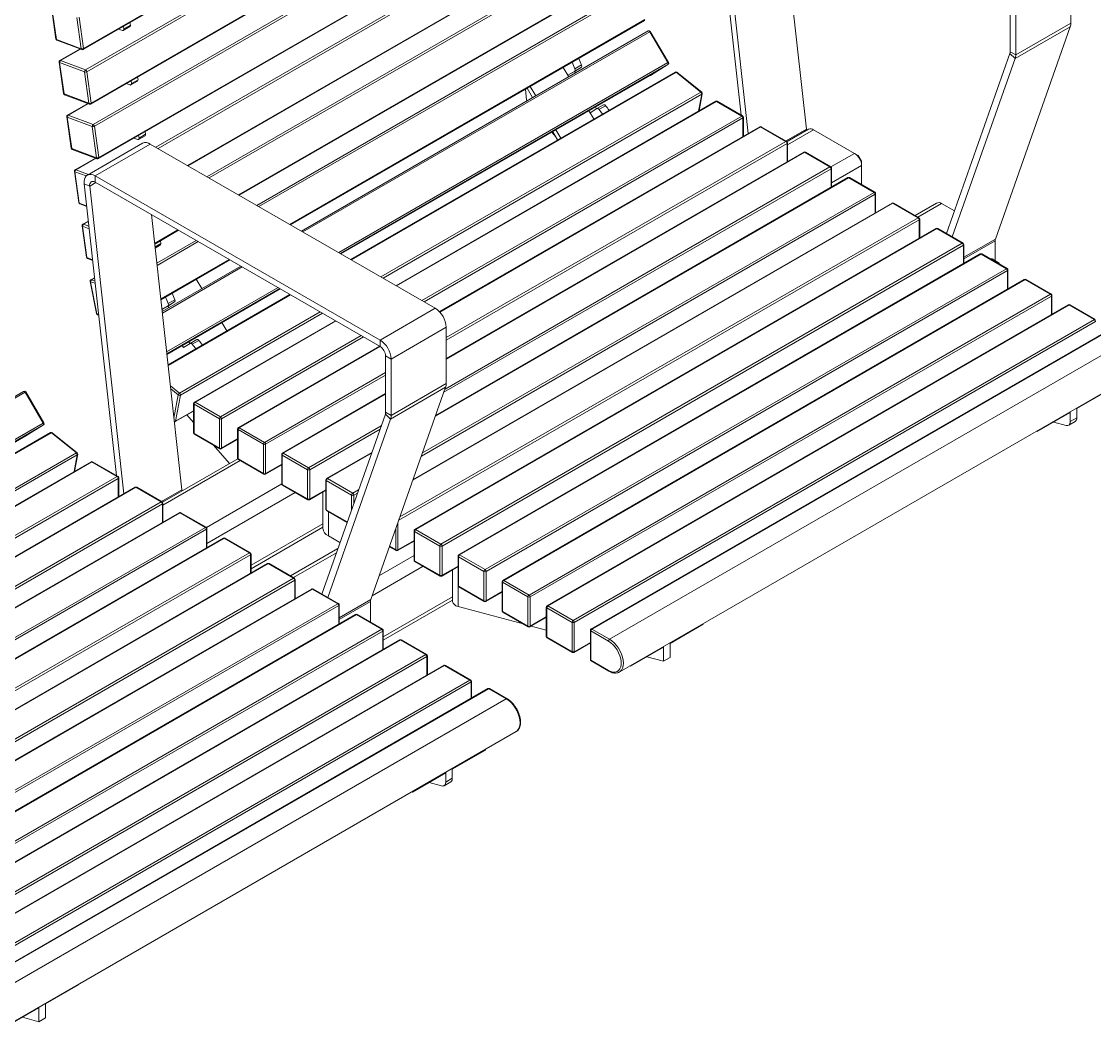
# Model space of a CAD drawing. Header units: millimetres. Extents: x 2717 to 8657, y -3129 to 1071.
# Drawn here: x 7954.7 to 8292, y -1201.6 to -883.8 of the extents above; entities that cross this region are included whole.
import ezdxf

# ---------------------------------------------------------------- set-up
doc = ezdxf.new("R2010")
doc.units = ezdxf.units.MM

# ---------------------------------------------------------------- blocks, each defined once
blk = doc.blocks.new('izometria')
at = {"color": 7, "linetype": 'Continuous', "lineweight": 15}
for p, q in [((5719.59, 3988.95), (6054.05, 4182.03)), ((5719.78, 3989.55), (6054.24, 4182.63)), ((5721.05, 3975.81), (6055.51, 4168.89)), ((6056.33, 4167.76), (5721.87, 3974.68)), ((5724.5, 3953.95), (6058.96, 4147.03)), ((5724.69, 3954.55), (6059.16, 4147.63)), ((5725.96, 3940.81), (6060.42, 4133.89)), ((6061.24, 4132.76), (5726.78, 3939.68)), ((6141.6, 3946.88), (6120.93, 4133.95)), ((6146.24, 3935.1), (6124.44, 4132.48)), ((5729.41, 3918.95), (6063.87, 4112.03)), ((5729.61, 3919.55), (6064.07, 4112.63)), ((6183.55, 3937.77), (6164.06, 4114.27)), ((5766.2, 3926.21), (6065.34, 4098.89)), ((6066.15, 4097.76), (5767.6, 3925.4)), ((5786.45, 3914.53), (6068.98, 4077.63)), ((5786.88, 3914.29), (6068.78, 4077.02)), ((5799, 3907.3), (6070.25, 4063.89)), ((6071.07, 4062.76), (5800.39, 3906.5)), ((5819.25, 3895.63), (6073.89, 4042.63)), ((5819.67, 3895.38), (6073.69, 4042.02)), ((6353.15, 4041.96), (6353.17, 4005.88)), ((5830.9, 3888.91), (6075.05, 4029.86)), ((6075.91, 4028.77), (5832.27, 3888.12)), ((6314.26, 4023.59), (6314.28, 3987.51)), ((6317.79, 4021.55), (6317.81, 3985.47)), ((5699.26, 4015.78), (5702.08, 3995.66)), ((5699.54, 4015.51), (5702.36, 3995.39)), ((5718.38, 3989.4), (5715.56, 4009.53)), ((5716.96, 4009.68), (5719.78, 3989.55)), ((5852.11, 3876.68), (6079.99, 4008.24)), ((5852.6, 3876.4), (6079.81, 4007.56)), ((5742.31, 4002.06), (5744.72, 4001.16)), ((5745.29, 4001.17), (5749.53, 4003.62)), ((5745.58, 4002.08), (5745.34, 4003.81)), ((5745.58, 4002.08), (5749.82, 4004.53)), ((5749.82, 4004.53), (5749.58, 4006.26)), ((5859.53, 3872.4), (6082, 4000.84)), ((6083, 4000.28), (5860.51, 3871.84)), ((6094.7, 3980.48), (6083, 4000.28)), ((6095.07, 3980.68), (6083.37, 4000.48)), ((6352.8, 4003.47), (6304.78, 3867.3)), ((6317.44, 3983.06), (6352.8, 4003.47)), ((6317.81, 3985.47), (6353.17, 4005.88)), ((5702.36, 3995.39), (5718.38, 3989.4)), ((5702.72, 3994.86), (5718.74, 3988.88)), ((5717.64, 3989.28), (5704.66, 3981.79)), ((5717.86, 3989.2), (5705.03, 3981.8)), ((6314.09, 3986.31), (6273.37, 3870.81)), ((6317.44, 3983.06), (6314.09, 3986.31)), ((6314.28, 3987.51), (6317.81, 3985.47)), ((5704.17, 3980.78), (5706.99, 3960.66)), ((5720.47, 3974.53), (5704.45, 3980.51)), ((5704.45, 3980.51), (5707.27, 3960.39)), ((5705.03, 3981.8), (5721.05, 3975.81)), ((5883.52, 3858.57), (6094.7, 3980.48)), ((6094.72, 3979.31), (5884.54, 3857.98)), ((6035.04, 3976.54), (6039.29, 3978.99)), ((6083.41, 3972.33), (6094.72, 3979.31)), ((6083.43, 3972.34), (6094.73, 3979.32)), ((6094.72, 3979.31), (6094.73, 3979.32)), ((6317.44, 3983.06), (6277.1, 3868.66)), ((5723.29, 3954.4), (5720.47, 3974.53)), ((5721.87, 3974.68), (5724.69, 3954.55)), ((5884.94, 3857.75), (6083.41, 3972.33)), ((6099.29, 3974.45), (5891.04, 3854.23)), ((6099.93, 3974.31), (5891.49, 3853.98)), ((6027.59, 3977.41), (6031.11, 3971.46)), ((6030.56, 3972.39), (6034.92, 3975.09)), ((6034.8, 3974.84), (6030.56, 3972.39)), ((6031.11, 3971.46), (6030.56, 3972.39)), ((6034.8, 3974.84), (6039.17, 3977.54)), ((6035.35, 3973.91), (6034.8, 3974.84)), ((6039.17, 3977.54), (6034.92, 3975.09)), ((6083.41, 3972.33), (6083.43, 3972.34)), ((6115.89, 3961.47), (6099.93, 3974.31)), ((6116.38, 3961.53), (6100.42, 3974.36)), ((5747.22, 3967.06), (5749.63, 3966.16)), ((5750.2, 3966.17), (5754.44, 3968.62)), ((5750.49, 3967.08), (5750.25, 3968.81)), ((5750.49, 3967.08), (5754.74, 3969.53)), ((5754.74, 3969.53), (5754.49, 3971.26)), ((5707.27, 3960.39), (5723.29, 3954.4)), ((5707.63, 3959.86), (5723.65, 3953.88)), ((5910.59, 3842.96), (6115.89, 3961.47)), ((6116.44, 3960.19), (5911.98, 3842.16)), ((6003.28, 3963.38), (6004.06, 3956.31)), ((6004.37, 3964.01), (6007.89, 3958.06)), ((6006.38, 3965.17), (6009.89, 3959.21)), ((6114.4, 3949.37), (6116.44, 3960.19)), ((6114.65, 3949.52), (6116.73, 3960.56)), ((5722.55, 3954.28), (5709.57, 3946.79)), ((5722.77, 3954.2), (5709.95, 3946.8)), ((6125.34, 3955.69), (5920.34, 3837.34)), ((6125.84, 3955.64), (5920.63, 3837.18)), ((6004.06, 3956.31), (6004.12, 3955.88)), ((6048.96, 3950.86), (6048.27, 3952.04)), ((6049.16, 3950.98), (6053.4, 3953.43)), ((6054.72, 3952.87), (6050.48, 3950.42)), ((6142.1, 3946.25), (6125.84, 3955.64)), ((6142.6, 3946.3), (6126.34, 3955.69)), ((5709.08, 3945.78), (5711.9, 3925.66)), ((5725.38, 3939.53), (5709.36, 3945.51)), ((5709.36, 3945.51), (5712.19, 3925.39)), ((5709.95, 3946.8), (5725.96, 3940.81)), ((5936.9, 3827.79), (6142.1, 3946.25)), ((6142.81, 3945.03), (5938.32, 3826.98)), ((6044.02, 3949.59), (6047.13, 3944.34)), ((6044.8, 3948.29), (6044.02, 3949.59)), ((6049.16, 3950.98), (6044.8, 3948.29)), ((6142.81, 3933.12), (6142.81, 3945.03)), ((6143.1, 3933.29), (6143.1, 3945.44)), ((5728.2, 3919.4), (5725.38, 3939.53)), ((5726.78, 3939.68), (5729.61, 3919.55)), ((6153.62, 3939.36), (5948.1, 3820.72)), ((6154.12, 3939.31), (5948.3, 3820.49)), ((6170.39, 3929.92), (6154.12, 3939.31)), ((6170.89, 3929.97), (6154.62, 3939.36)), ((6170.46, 3930.22), (6183.55, 3937.77)), ((6184.94, 3937.8), (6171.1, 3929.81)), ((5752.13, 3932.06), (5754.54, 3931.16)), ((5755.11, 3931.17), (5759.35, 3933.62)), ((5755.4, 3932.08), (5755.16, 3933.81)), ((5755.4, 3932.08), (5759.65, 3934.53)), ((5759.65, 3934.53), (5759.4, 3936.26)), ((6020.2, 3935.84), (6022.71, 3932.97)), ((6020.81, 3936.19), (6023.91, 3930.94)), ((6022.81, 3937.34), (6025.91, 3932.09)), ((6188.14, 3937.48), (6171.39, 3927.81)), ((6188.14, 3937.48), (6214.45, 3922.29)), ((5712.19, 3925.39), (5728.2, 3919.4)), ((5712.54, 3924.86), (5728.56, 3918.87)), ((5757.61, 3928.77), (5722.26, 3908.36)), ((5727.25, 3907.87), (5762.61, 3928.28)), ((5762.61, 3928.28), (5945.39, 3822.9)), ((5952.47, 3804.12), (6170.39, 3929.92)), ((6171.1, 3928.7), (5952.47, 3802.49)), ((6171.1, 3916.79), (6171.1, 3928.7)), ((6171.39, 3916.96), (6171.39, 3929.11)), ((5727.47, 3919.28), (5714.48, 3911.79)), ((5727.69, 3919.2), (5714.86, 3911.8)), ((6181.91, 3923.03), (5952.48, 3790.59)), ((6182.41, 3922.98), (5952.48, 3790.25)), ((6198.67, 3913.6), (6182.41, 3922.98)), ((6199.17, 3913.65), (6182.91, 3923.03)), ((6214.45, 3922.29), (6199.31, 3913.55)), ((6215.24, 3921.75), (6216.78, 3920.87)), ((6216.78, 3920.87), (6216.41, 3920.65)), ((6216.78, 3920.87), (6218.9, 3917.19)), ((6218.9, 3917.19), (6218.53, 3916.97)), ((6218.9, 3917.19), (6218.9, 3915.42)), ((5713.99, 3910.78), (5716.81, 3890.66)), ((5714.27, 3910.51), (5717.1, 3890.39)), ((5721.53, 3907.8), (5714.27, 3910.51)), ((5714.86, 3911.8), (5722.96, 3908.77)), ((6199.38, 3912.37), (5950.99, 3768.98)), ((5951.71, 3771.03), (6198.67, 3913.6)), ((6199.38, 3900.46), (6199.38, 3912.37)), ((6218.97, 3914.46), (6199.67, 3903.31)), ((6199.67, 3900.63), (6199.67, 3912.78)), ((6218.97, 3914.46), (6218.97, 3902.21)), ((5723.75, 3901.17), (5727.77, 3903.49)), ((5727.25, 3907.87), (5910.04, 3802.49)), ((5727.25, 3907.87), (5727.26, 3903.78)), ((5727.26, 3903.78), (5910.04, 3798.41)), ((6210.69, 3906.66), (5945.57, 3753.6)), ((6210.19, 3906.71), (5945.72, 3754.03)), ((6226.96, 3897.27), (6210.69, 3906.66)), ((6227.46, 3897.32), (6211.19, 3906.71)), ((5740.92, 3715.56), (5720.25, 3902.64)), ((5723.75, 3901.17), (5720.25, 3902.64)), ((5745.56, 3703.79), (5723.75, 3901.17)), ((5937.26, 3730.03), (6226.96, 3897.27)), ((6227.96, 3884.3), (6227.96, 3896.45)), ((5717.1, 3890.39), (5721.8, 3888.63)), ((5717.45, 3889.86), (5721.84, 3888.22)), ((6238.98, 3890.33), (5931.11, 3712.6)), ((6238.48, 3890.38), (5931.26, 3713.03)), ((6227.66, 3896.04), (5936.53, 3727.98)), ((6227.66, 3884.13), (6227.66, 3896.04)), ((6255.24, 3880.94), (6238.98, 3890.33)), ((6255.74, 3880.99), (6239.48, 3890.38)), ((6267.05, 3890.4), (6253.25, 3882.43)), ((6270.25, 3890.08), (6255.12, 3881.35)), ((6270.25, 3890.08), (6278.49, 3885.32)), ((5782.87, 3706.47), (5763.38, 3882.96)), ((5718.9, 3875.78), (5721.73, 3855.66)), ((5722.88, 3878.8), (5719.39, 3876.79)), ((5722.91, 3878.61), (5719.77, 3876.79)), ((5719.77, 3876.79), (5723.25, 3875.49)), ((6255.95, 3879.71), (5922.08, 3686.97)), ((5922.8, 3689.02), (6255.24, 3880.94)), ((6255.95, 3867.81), (6255.95, 3879.71)), ((6256.24, 3867.98), (6256.24, 3880.12)), ((5719.18, 3875.51), (5722.01, 3855.39)), ((5723.42, 3873.93), (5719.18, 3875.51)), ((5765.41, 3864.55), (5780.35, 3873.17)), ((5765.46, 3864.08), (5780.78, 3872.93)), ((6266.76, 3874.05), (5932.3, 3680.97)), ((6267.26, 3874), (5932.8, 3680.92)), ((6283.53, 3864.61), (6267.26, 3874)), ((6284.03, 3864.66), (6267.76, 3874.05)), ((5765.67, 3862.23), (5769.48, 3864.43)), ((5765.74, 3861.53), (5769.19, 3863.52)), ((5766.81, 3851.91), (5792, 3866.46)), ((5793.37, 3865.67), (5766.97, 3850.43)), ((5769.48, 3864.43), (5769.23, 3866.26)), ((5949.06, 3671.53), (6283.53, 3864.61)), ((6284.23, 3863.39), (5949.77, 3670.31)), ((6284.23, 3851.48), (6284.23, 3863.39)), ((6284.53, 3855.61), (6304.78, 3867.3)), ((6284.53, 3854.51), (6304.6, 3866.1)), ((6284.53, 3851.65), (6284.53, 3863.79)), ((6304.6, 3866.1), (6304.6, 3853.43)), ((5722.01, 3855.39), (5725.62, 3854.04)), ((6295.05, 3857.72), (5960.58, 3664.64)), ((6295.55, 3857.67), (5961.08, 3664.59)), ((6311.81, 3848.28), (6295.55, 3857.67)), ((6312.31, 3848.33), (6296.05, 3857.72)), ((5722.37, 3854.86), (5725.67, 3853.62)), ((5769.35, 3828.9), (5813.21, 3854.23)), ((5769.41, 3828.37), (5813.71, 3853.94)), ((5770.24, 3820.86), (5820.63, 3849.95)), ((5821.61, 3849.38), (5770.35, 3819.79)), ((5977.35, 3655.2), (6311.81, 3848.28)), ((6301.01, 3854.88), (6302.63, 3854.56)), ((6307.28, 3851.88), (6302.63, 3854.56)), ((6307.28, 3851.88), (6306.3, 3851.8)), ((6307.28, 3851.88), (6307.39, 3851.17)), ((5726.9, 3842.49), (5724.52, 3841.12)), ((5726.91, 3842.34), (5724.84, 3841.14)), ((5792.12, 3841.48), (5795.64, 3835.52)), ((6312.52, 3847.06), (5978.06, 3653.98)), ((6323.33, 3841.39), (5988.87, 3648.31)), ((6323.83, 3841.34), (5989.37, 3648.26)), ((6312.52, 3835.15), (6312.52, 3847.06)), ((6312.81, 3835.32), (6312.81, 3847.47)), ((6340.09, 3831.95), (6323.83, 3841.34)), ((6340.59, 3832), (6324.33, 3841.39)), ((5724.04, 3840.06), (5728.13, 3819.52)), ((5724.31, 3839.84), (5728.4, 3819.31)), ((5727.28, 3839.02), (5724.31, 3839.84)), ((5724.84, 3841.14), (5727.11, 3840.51)), ((5773.11, 3794.83), (5844.63, 3836.12)), ((5845.65, 3835.53), (5773.23, 3793.73)), ((5773.28, 3793.29), (5846.04, 3835.3)), ((5852.15, 3831.78), (5774.01, 3786.67)), ((5852.59, 3831.52), (5774.06, 3786.19)), ((5774.12, 3825.92), (5778.36, 3828.37)), ((6005.63, 3638.87), (6340.09, 3831.95)), ((6340.8, 3830.73), (6006.34, 3637.65)), ((6340.8, 3818.82), (6340.8, 3830.73)), ((6341.09, 3818.99), (6341.09, 3831.14)), ((5770.1, 3822.05), (5774, 3824.46)), ((5773.88, 3824.21), (5770.11, 3822.04)), ((5773.88, 3824.21), (5778.24, 3826.91)), ((5774.43, 3823.28), (5773.88, 3824.21)), ((5778.24, 3826.91), (5774, 3824.46)), ((5910.04, 3802.49), (5945.39, 3822.9)), ((6351.61, 3825.06), (6017.15, 3631.98)), ((6352.11, 3825.02), (6017.65, 3631.93)), ((6368.38, 3815.63), (6352.11, 3825.02)), ((6368.88, 3815.68), (6352.61, 3825.06)), ((5728.4, 3819.31), (5729.49, 3819)), ((5728.84, 3818.75), (5729.54, 3818.56)), ((5781.42, 3768.39), (5871.7, 3820.51)), ((5873.09, 3819.71), (5781.98, 3767.11)), ((5881.44, 3814.89), (5790.88, 3762.61)), ((5881.74, 3814.72), (5791.38, 3762.56)), ((6033.92, 3622.55), (6368.38, 3815.63)), ((6369.09, 3814.4), (6034.62, 3621.32)), ((5808.56, 3813.66), (5811.66, 3808.4)), ((5917.11, 3790.25), (5952.47, 3810.66)), ((5952.47, 3810.66), (5952.49, 3774.57)), ((6379.9, 3810.16), (6045.44, 3617.08)), ((6380.4, 3810.11), (6045.94, 3617.03)), ((5788.24, 3800.36), (5783.87, 3797.66)), ((5788.04, 3800.23), (5787.34, 3801.41)), ((5788.24, 3800.36), (5792.48, 3802.8)), ((5793.8, 3802.24), (5789.56, 3799.79)), ((5807.64, 3753.17), (5898.01, 3805.34)), ((5899.43, 3804.52), (5808.35, 3751.95)), ((5910.04, 3798.41), (5910.04, 3802.49)), ((6391.73, 3803.57), (6057.26, 3610.49)), ((5783.87, 3797.66), (5783.1, 3798.96)), ((5909.75, 3798.57), (5819.16, 3746.28)), ((5910.04, 3798.4), (5819.66, 3746.23)), ((5917.11, 3790.25), (5913.58, 3792.28)), ((5913.58, 3792.28), (5913.6, 3756.2)), ((5917.11, 3790.25), (5917.13, 3754.16)), ((5835.93, 3736.84), (5913.58, 3781.67)), ((5913.58, 3780.04), (5836.63, 3735.62)), ((6063.51, 3589.46), (6397.97, 3782.54)), ((5775.5, 3773.15), (5781.42, 3768.39)), ((5917.13, 3754.16), (5952.49, 3774.57)), ((5458.83, 3641.09), (5681.31, 3769.52)), ((5682.31, 3768.96), (5459.81, 3640.52)), ((5694, 3749.16), (5682.31, 3768.96)), ((5694.37, 3749.37), (5682.68, 3769.17)), ((5780.58, 3767.26), (5775.72, 3771.17)), ((5777.79, 3752.47), (5780.58, 3767.26)), ((5781.98, 3767.11), (5778.84, 3750.49)), ((5913.59, 3768.14), (5847.45, 3729.95)), ((5913.59, 3767.8), (5847.95, 3729.9)), ((5952.11, 3772.17), (5904.1, 3635.99)), ((5916.76, 3751.76), (5952.11, 3772.17)), ((6378.29, 3770.71), (6357.07, 3758.47)), ((5790.38, 3761.74), (5790.38, 3742.96)), ((5806.94, 3751.95), (5790.67, 3761.34)), ((5790.67, 3761.34), (5790.67, 3742.55)), ((5791.38, 3762.56), (5807.64, 3753.17)), ((6357.07, 3758.93), (6357.07, 3758.47)), ((6357.07, 3752.61), (6357.07, 3758.93)), ((5778.65, 3750.19), (5790.38, 3756.96)), ((5778.84, 3750.49), (5790.38, 3757.15)), ((5786.13, 3754.51), (5790.38, 3749.65)), ((5806.94, 3733.17), (5806.94, 3751.95)), ((5808.35, 3751.95), (5808.35, 3733.17)), ((5913.41, 3755), (5872.68, 3639.49)), ((5916.76, 3751.76), (5913.41, 3755)), ((5913.6, 3756.2), (5917.13, 3754.16)), ((6331.62, 3743.77), (6352.83, 3756.02)), ((6352.83, 3756.48), (6352.83, 3756.02)), ((6352.83, 3750.16), (6352.83, 3756.48)), ((6352.83, 3750.16), (6357.07, 3752.61)), ((5482.83, 3627.25), (5694, 3749.16)), ((5694.02, 3748), (5483.84, 3626.67)), ((5682.72, 3741.01), (5694.02, 3748)), ((5682.74, 3741.02), (5694.04, 3748.01)), ((5694.02, 3748), (5694.04, 3748.01)), ((5818.66, 3745.42), (5818.66, 3726.63)), ((5835.22, 3735.62), (5818.96, 3745.01)), ((5818.96, 3745.01), (5818.96, 3726.23)), ((5819.66, 3746.23), (5835.93, 3736.84)), ((5864.21, 3720.52), (5910.72, 3747.36)), ((5910, 3745.31), (5864.92, 3719.29)), ((5916.76, 3751.76), (5876.42, 3637.33)), ((6342.17, 3749.87), (6350.22, 3747.73)), ((6351.8, 3747.87), (6356.04, 3750.32)), ((5484.24, 3626.44), (5682.72, 3741.01)), ((5698.59, 3743.13), (5490.35, 3622.92)), ((5699.23, 3742.99), (5490.79, 3622.66)), ((5682.72, 3741.01), (5682.74, 3741.02)), ((5715.19, 3730.16), (5699.23, 3742.99)), ((5715.68, 3730.21), (5699.72, 3743.05)), ((5790.67, 3742.55), (5806.94, 3733.17)), ((5790.88, 3742.1), (5807.14, 3732.71)), ((5808.14, 3732.71), (5818.66, 3738.78)), ((5808.35, 3733.17), (5818.66, 3739.12)), ((6331.22, 3744), (6331.62, 3743.77)), ((6331.62, 3744.23), (6331.62, 3743.77)), ((5803.22, 3734.97), (5813.41, 3723.32)), ((5835.22, 3716.84), (5835.22, 3735.62)), ((5836.63, 3735.62), (5836.63, 3716.84)), ((5509.9, 3611.64), (5715.19, 3730.16)), ((5715.75, 3728.88), (5511.29, 3610.84)), ((5724.64, 3724.37), (5519.64, 3606.03)), ((5725.14, 3724.32), (5519.93, 3605.86)), ((5713.7, 3718.06), (5715.75, 3728.88)), ((5713.95, 3718.2), (5716.04, 3729.25)), ((5741.41, 3714.93), (5725.14, 3724.32)), ((5741.91, 3714.98), (5725.64, 3724.37)), ((5818.7, 3726.37), (5770.41, 3698.49)), ((5820.29, 3725.12), (5770.69, 3696.49)), ((5818.96, 3726.23), (5835.22, 3716.84)), ((5819.16, 3725.77), (5835.43, 3716.38)), ((5846.95, 3729.09), (5846.95, 3710.31)), ((5863.5, 3719.29), (5847.24, 3728.68)), ((5847.24, 3728.68), (5847.24, 3709.9)), ((5847.95, 3729.9), (5864.21, 3720.52)), ((5904.72, 3730.36), (5875.73, 3713.63)), ((5904.57, 3729.94), (5876.23, 3713.58)), ((5836.43, 3716.38), (5846.95, 3722.45)), ((5836.63, 3716.84), (5846.95, 3722.79)), ((5863.5, 3700.51), (5863.5, 3719.29)), ((5864.92, 3719.29), (5864.92, 3700.51)), ((5536.21, 3596.48), (5741.41, 3714.93)), ((5742.11, 3713.71), (5537.62, 3595.66)), ((5742.11, 3701.8), (5742.11, 3713.71)), ((5742.41, 3701.97), (5742.41, 3714.12)), ((5875.23, 3712.76), (5875.23, 3693.98)), ((5891.79, 3702.96), (5875.52, 3712.35)), ((5875.52, 3712.35), (5875.52, 3693.57)), ((5876.23, 3713.58), (5892.5, 3704.19)), ((5752.93, 3708.04), (5547.4, 3589.4)), ((5753.43, 3708), (5547.61, 3589.18)), ((5769.69, 3698.61), (5753.43, 3708)), ((5770.19, 3698.66), (5753.93, 3708.04)), ((5769.77, 3698.9), (5782.87, 3706.47)), ((5846.96, 3710.15), (5798.61, 3682.24)), ((5855.64, 3704.71), (5798.98, 3672)), ((5847.24, 3709.9), (5863.5, 3700.51)), ((5847.45, 3709.44), (5863.71, 3700.05)), ((5864.71, 3700.05), (5875.23, 3706.13)), ((5864.92, 3700.51), (5875.23, 3706.46)), ((5873.35, 3705.04), (5873.35, 3681.69)), ((5892.5, 3704.19), (5896.26, 3706.36)), ((5895.54, 3704.31), (5893.2, 3702.96)), ((5551.77, 3572.81), (5769.69, 3698.61)), ((5770.4, 3697.38), (5551.78, 3571.17)), ((5742.42, 3701.98), (5742.41, 3702.05)), ((5770.4, 3685.47), (5770.4, 3697.38)), ((5770.69, 3685.64), (5770.69, 3697.79)), ((5891.79, 3693.67), (5891.79, 3702.96)), ((5893.2, 3702.96), (5893.2, 3697.69)), ((5781.21, 3691.72), (5551.78, 3559.27)), ((5781.71, 3691.67), (5551.78, 3558.93)), ((5797.98, 3682.28), (5781.71, 3691.67)), ((5798.48, 3682.33), (5782.21, 3691.72)), ((5875.52, 3693.57), (5889.01, 3685.79)), ((5875.73, 3693.11), (5888.91, 3685.51)), ((5876.86, 3692.46), (5876.86, 3676.79)), ((5873.35, 3684.56), (5827.26, 3657.95)), ((5921.49, 3685.3), (5921.49, 3667.85)), ((5798.68, 3681.05), (5550.29, 3537.66)), ((5551.02, 3539.71), (5797.98, 3682.28)), ((5798.68, 3669.15), (5798.68, 3681.05)), ((5798.98, 3669.32), (5798.98, 3681.46)), ((5827.26, 3655.79), (5873.35, 3682.39)), ((5876.86, 3676.79), (5884.32, 3672.49)), ((5920.07, 3667.85), (5920.07, 3681.29)), ((5931.8, 3680.1), (5931.8, 3661.32)), ((5948.36, 3670.31), (5932.09, 3679.69)), ((5932.09, 3679.69), (5932.09, 3660.91)), ((5932.8, 3680.92), (5949.06, 3671.53)), ((5810, 3675.34), (5544.87, 3522.29)), ((5809.5, 3675.39), (5545.02, 3522.71)), ((5826.26, 3665.95), (5810, 3675.34)), ((5826.76, 3666), (5810.5, 3675.39)), ((5916.04, 3669.84), (5920.28, 3667.4)), ((5916.14, 3670.13), (5920.07, 3667.85)), ((5921.28, 3667.4), (5931.8, 3673.47)), ((5921.49, 3667.85), (5931.8, 3673.81)), ((5948.36, 3651.53), (5948.36, 3670.31)), ((5949.77, 3670.31), (5949.77, 3651.53)), ((5826.97, 3664.73), (5535.84, 3496.66)), ((5536.56, 3498.71), (5826.26, 3665.95)), ((5826.97, 3652.82), (5826.97, 3664.73)), ((5827.26, 3652.99), (5827.26, 3665.13)), ((5882.97, 3668.67), (5852.55, 3651.11)), ((5882.02, 3665.96), (5854.43, 3650.03)), ((5931.8, 3664.33), (5909.57, 3651.49)), ((5960.08, 3663.77), (5960.08, 3644.99)), ((5976.64, 3653.98), (5960.38, 3663.37)), ((5960.38, 3663.37), (5960.38, 3644.59)), ((5961.08, 3664.59), (5977.35, 3655.2)), ((5838.28, 3659.01), (5530.42, 3481.28)), ((5837.78, 3659.06), (5530.57, 3481.71)), ((5854.54, 3649.62), (5838.28, 3659.01)), ((5855.04, 3649.67), (5838.78, 3659.06)), ((5937.75, 3657.31), (5904.94, 3638.37)), ((5932.09, 3660.91), (5948.36, 3651.53)), ((5932.3, 3660.46), (5948.56, 3651.07)), ((5949.56, 3651.07), (5960.08, 3657.14)), ((5949.77, 3651.53), (5960.08, 3657.48)), ((5960.03, 3657.11), (5960.03, 3631.42)), ((5522.1, 3457.71), (5854.54, 3649.62)), ((5855.54, 3636.66), (5855.54, 3648.81)), ((5956.52, 3655.08), (5956.52, 3635)), ((5976.64, 3635.2), (5976.64, 3653.98)), ((5978.06, 3653.98), (5978.06, 3635.2)), ((5855.25, 3648.4), (5521.38, 3455.66)), ((5866.07, 3642.73), (5531.6, 3449.65)), ((5866.57, 3642.68), (5532.1, 3449.6)), ((5855.25, 3636.49), (5855.25, 3648.4)), ((5882.83, 3633.29), (5866.57, 3642.68)), ((5883.33, 3633.34), (5867.07, 3642.73)), ((5960.38, 3644.59), (5976.64, 3635.2)), ((5960.58, 3644.13), (5976.85, 3634.74)), ((5988.37, 3647.45), (5988.37, 3628.67)), ((6004.93, 3637.65), (5988.66, 3647.04)), ((5988.66, 3647.04), (5988.66, 3628.26)), ((5989.37, 3648.26), (6005.63, 3638.87)), ((5883.83, 3624.29), (5904.1, 3635.99)), ((5883.83, 3623.19), (5903.91, 3634.79)), ((5903.91, 3634.79), (5903.92, 3621.46)), ((5956.52, 3637.77), (5912.11, 3612.14)), ((5912.11, 3609.97), (5956.52, 3635.6)), ((5977.85, 3634.74), (5988.37, 3640.81)), ((5978.06, 3635.2), (5988.37, 3641.15)), ((6004.93, 3618.87), (6004.93, 3637.65)), ((6006.34, 3637.65), (6006.34, 3618.87)), ((5548.37, 3440.21), (5882.83, 3633.29)), ((5883.54, 3632.07), (5549.07, 3438.99)), ((5883.54, 3620.16), (5883.54, 3632.07)), ((5883.83, 3620.33), (5883.83, 3632.48)), ((5960.03, 3631.42), (6001.8, 3620.33)), ((5988.66, 3628.26), (6004.93, 3618.87)), ((6016.65, 3631.12), (6016.65, 3612.34)), ((6033.21, 3621.32), (6016.95, 3630.71)), ((6016.95, 3630.71), (6016.95, 3611.93)), ((6017.65, 3631.93), (6033.92, 3622.55)), ((5894.35, 3626.4), (5559.89, 3433.32)), ((5894.85, 3626.35), (5560.39, 3433.27)), ((5911.11, 3616.97), (5894.85, 3626.35)), ((5911.61, 3617.02), (5895.35, 3626.4)), ((5988.87, 3627.8), (6005.13, 3618.41)), ((6006.13, 3618.41), (6016.65, 3624.48)), ((6006.34, 3618.87), (6016.65, 3624.82)), ((6033.21, 3602.54), (6033.21, 3621.32)), ((6034.62, 3621.32), (6034.62, 3602.54)), ((5576.65, 3423.89), (5911.11, 3616.97)), ((5911.82, 3615.74), (5577.36, 3422.66)), ((5911.82, 3603.83), (5911.82, 3615.74)), ((5912.11, 3604), (5912.11, 3616.15)), ((6007.05, 3618.94), (6016.65, 3616.39)), ((6044.94, 3616.22), (6044.94, 3597.44)), ((6045.23, 3615.81), (6045.23, 3597.03)), ((6056.56, 3609.27), (6045.23, 3615.81)), ((6045.94, 3617.03), (6057.26, 3610.49)), ((6096.15, 3607.84), (6117.37, 3620.09)), ((6117.37, 3620.55), (6117.37, 3620.09)), ((5922.63, 3610.08), (5588.17, 3417)), ((5923.13, 3610.03), (5588.67, 3416.95)), ((5939.4, 3600.64), (5923.13, 3610.03)), ((5939.9, 3600.69), (5923.63, 3610.08)), ((6016.95, 3611.93), (6033.21, 3602.54)), ((6017.15, 3611.47), (6033.42, 3602.08)), ((6034.42, 3602.08), (6044.94, 3608.16)), ((6034.62, 3602.54), (6044.94, 3608.49)), ((6096.15, 3608.3), (6096.15, 3607.84)), ((6096.15, 3598.86), (6096.15, 3608.3)), ((5604.94, 3407.56), (5939.4, 3600.64)), ((6091.91, 3605.39), (6070.7, 3593.15)), ((6091.91, 3605.85), (6091.91, 3605.39)), ((6091.91, 3596.41), (6091.91, 3605.85)), ((5940.1, 3599.41), (5605.64, 3406.33)), ((5950.92, 3593.75), (5616.46, 3400.67)), ((5951.42, 3593.7), (5616.96, 3400.62)), ((5940.1, 3587.51), (5940.1, 3599.41)), ((5940.4, 3587.67), (5940.4, 3599.82)), ((5967.68, 3584.31), (5951.42, 3593.7)), ((5968.18, 3584.36), (5951.92, 3593.75)), ((6045.23, 3597.03), (6056.56, 3590.49)), ((6045.44, 3596.57), (6056.76, 3590.03)), ((6070.7, 3593.61), (6070.7, 3593.15)), ((6081.25, 3599.24), (6091.91, 3596.41)), ((6096.15, 3598.86), (6091.91, 3596.41)), ((6070.7, 3593.15), (6070.3, 3593.38)), ((5633.22, 3391.23), (5967.68, 3584.31)), ((5968.39, 3583.08), (5633.93, 3390)), ((5968.39, 3572.6), (5968.39, 3583.08)), ((5968.68, 3572.77), (5968.68, 3583.49)), ((5979.2, 3578.85), (5644.74, 3385.76)), ((5979.7, 3578.8), (5645.24, 3385.72)), ((5991.03, 3572.26), (5979.7, 3578.8)), ((5991.53, 3572.31), (5980.2, 3578.85)), ((5991.03, 3572.26), (5656.57, 3379.18)), ((5662.82, 3358.14), (5997.28, 3551.22)), ((5977.59, 3539.4), (5956.38, 3527.15)), ((5977.59, 3539.86), (5977.59, 3539.4)), ((5930.92, 3512.46), (5952.14, 3524.7)), ((5952.14, 3525.16), (5952.14, 3524.7)), ((5952.14, 3518.85), (5952.14, 3525.16)), ((5956.38, 3527.61), (5956.38, 3527.15)), ((5956.38, 3521.3), (5956.38, 3527.61)), ((5941.48, 3518.55), (5949.52, 3516.41)), ((5951.1, 3516.56), (5955.34, 3519.01)), ((5952.14, 3518.85), (5956.38, 3521.3)), ((5930.52, 3512.69), (5930.92, 3512.46)), ((5930.92, 3512.92), (5930.92, 3512.46)), ((5695.46, 3376.52), (5716.67, 3388.77)), ((5716.67, 3389.23), (5716.67, 3388.77)), ((5691.21, 3374.07), (5670, 3361.83)), ((5691.21, 3374.54), (5691.21, 3374.07)), ((5691.21, 3365.09), (5691.21, 3374.54)), ((5695.46, 3376.99), (5695.46, 3376.52)), ((5695.46, 3367.54), (5695.46, 3376.99)), ((5680.56, 3367.92), (5691.21, 3365.09)), ((5695.46, 3367.54), (5691.21, 3365.09))]:
    blk.add_line(p, q, dxfattribs=at)
at = {"color": 7, "linetype": 'Continuous', "lineweight": 15, "flags": 128}
for points in [[(5744.72, 4001.16), (5744.92, 4001.11), (5745.11, 4001.11), (5745.27, 4001.16), (5745.41, 4001.27), (5745.51, 4001.42), (5745.57, 4001.61), (5745.6, 4001.83), (5745.58, 4002.08)], [(6082, 4000.84), (6082.11, 4000.88), (6082.23, 4000.89), (6082.36, 4000.86), (6082.5, 4000.8), (6082.64, 4000.71), (6082.77, 4000.59), (6082.89, 4000.44), (6083, 4000.28)], [(6094.72, 3979.31), (6094.8, 3979.39), (6094.86, 3979.5), (6094.9, 3979.63), (6094.91, 3979.78), (6094.9, 3979.95), (6094.86, 3980.13), (6094.79, 3980.3), (6094.7, 3980.48)], [(5749.63, 3966.16), (5749.83, 3966.11), (5750.02, 3966.11), (5750.18, 3966.16), (5750.32, 3966.27), (5750.42, 3966.42), (5750.48, 3966.61), (5750.51, 3966.83), (5750.49, 3967.08)], [(6053.4, 3953.43), (6053.54, 3953.49), (6053.69, 3953.51), (6053.86, 3953.49), (6054.03, 3953.43), (6054.21, 3953.34), (6054.39, 3953.21), (6054.56, 3953.05), (6054.72, 3952.87)], [(6050.48, 3950.42), (6050.32, 3950.6), (6050.15, 3950.76), (6049.97, 3950.89), (6049.79, 3950.98), (6049.62, 3951.04), (6049.45, 3951.06), (6049.3, 3951.04), (6049.16, 3950.98)], [(5754.54, 3931.16), (5754.74, 3931.11), (5754.93, 3931.11), (5755.09, 3931.16), (5755.23, 3931.27), (5755.33, 3931.42), (5755.4, 3931.61), (5755.42, 3931.83), (5755.4, 3932.08)], [(5720.25, 3902.64), (5720.2, 3904.22), (5720.4, 3905.63), (5720.84, 3906.83), (5721.51, 3907.78), (5722.39, 3908.43), (5723.45, 3908.78), (5724.64, 3908.8), (5725.92, 3908.49), (5727.25, 3907.87)], [(5723.75, 3901.17), (5723.73, 3902.05), (5723.87, 3902.83), (5724.16, 3903.46), (5724.59, 3903.92), (5725.15, 3904.19), (5725.79, 3904.26), (5726.51, 3904.12), (5727.26, 3903.78)], [(5789.56, 3799.79), (5789.4, 3799.97), (5789.22, 3800.13), (5789.05, 3800.26), (5788.87, 3800.36), (5788.69, 3800.41), (5788.53, 3800.43), (5788.37, 3800.41), (5788.24, 3800.36)], [(5792.48, 3802.8), (5792.62, 3802.86), (5792.77, 3802.88), (5792.94, 3802.86), (5793.11, 3802.81), (5793.29, 3802.71), (5793.47, 3802.58), (5793.64, 3802.42), (5793.8, 3802.24)], [(5681.31, 3769.52), (5681.41, 3769.56), (5681.53, 3769.57), (5681.66, 3769.54), (5681.8, 3769.48), (5681.94, 3769.39), (5682.07, 3769.27), (5682.2, 3769.12), (5682.31, 3768.96)], [(5694.02, 3748), (5694.1, 3748.07), (5694.17, 3748.18), (5694.21, 3748.31), (5694.22, 3748.46), (5694.2, 3748.63), (5694.16, 3748.81), (5694.09, 3748.99), (5694, 3749.16)], [(6350.22, 3747.73), (6350.76, 3747.64), (6351.26, 3747.68), (6351.72, 3747.83), (6352.1, 3748.1), (6352.42, 3748.48), (6352.64, 3748.96), (6352.78, 3749.53), (6352.83, 3750.16)], [(6056.56, 3590.49), (6058.05, 3589.79), (6059.49, 3589.43), (6060.84, 3589.42), (6062.04, 3589.78), (6063.05, 3590.47), (6063.84, 3591.49), (6064.38, 3592.79), (6064.65, 3594.34), (6064.65, 3596.07), (6064.38, 3597.93), (6063.84, 3599.86), (6063.05, 3601.79), (6062.04, 3603.66), (6060.84, 3605.39), (6059.49, 3606.94), (6058.05, 3608.25), (6056.56, 3609.27)], [(6057.26, 3610.49), (6058.8, 3609.45), (6060.29, 3608.13), (6061.68, 3606.57), (6062.95, 3604.83), (6064.03, 3602.94), (6064.92, 3600.97), (6065.57, 3598.98), (6065.97, 3597.03), (6066.1, 3595.18), (6065.97, 3593.49), (6065.57, 3592), (6064.92, 3590.76), (6064.03, 3589.82), (6063.48, 3589.44)], [(5997.28, 3551.22), (5997.8, 3551.58), (5998.68, 3552.53), (5999.34, 3553.76), (5999.73, 3555.25), (5999.87, 3556.95), (5999.73, 3558.8), (5999.34, 3560.75), (5998.68, 3562.73), (5997.8, 3564.7), (5996.71, 3566.59), (5995.45, 3568.34), (5994.05, 3569.9), (5992.56, 3571.22), (5991.03, 3572.26)], [(5949.52, 3516.41), (5950.06, 3516.33), (5950.57, 3516.36), (5951.02, 3516.51), (5951.41, 3516.79), (5951.72, 3517.17), (5951.95, 3517.64), (5952.09, 3518.21), (5952.14, 3518.85)]]:
    blk.add_lwpolyline(points, dxfattribs=at)
at = {"color": 7, "linetype": 'Continuous', "lineweight": 15}
for centre, radius, start, end in [((5749.01, 4004.3), 0.853, 307.96863, 16.10727), ((6082.51, 3999.98), 1, 30.56893, 119.99731), ((6085.91, 3995.47), 5.62, 116.85144, 121.16402), ((6345.92, 4005.77), 7.25, 341.52517, 0.86025), ((5703.07, 3995.8), 1, 187.98792, 249.5107), ((5702.44, 3995.76), 0.378, 195.3528, 257.54043), ((5702.97, 3995.42), 0.609, 182.47893, 245.60656), ((5718.9, 3991.17), 1.84, 253.47624, 298.56265), ((5718.99, 3989.43), 0.609, 182.47893, 245.60656), ((5719.09, 3989.81), 1, 249.5107, 299.99731), ((5719.22, 3989.4), 0.586, 309.1268, 14.9491), ((6310.65, 3987.45), 3.63, 341.52517, 0.86025), ((5705.16, 3980.92), 1, 119.99731, 187.98792), ((5704.53, 3980.88), 0.378, 195.3528, 257.54043), ((5705.78, 3980.68), 1.34, 123.90415, 187.13133), ((5704.86, 3981.41), 0.425, 65.03672, 117.68825), ((6140.42, 4021.9), 114.72, 201.0271, 203.28542), ((6144.67, 4024.35), 114.72, 201.0271, 203.28542), ((6038.3, 3978.34), 1.18, 317.14095, 33.27653), ((6097.6, 3975.67), 5.62, 116.85144, 121.16402), ((6094.21, 3980.17), 1, 301.71152, 30.56893), ((6310.56, 3985.36), 7.25, 341.52517, 0.86025), ((5721.8, 3974.7), 1.34, 123.90415, 187.13133), ((5720.99, 3976.29), 1.84, 253.47624, 298.56265), ((5720.39, 3974.47), 1.49, 7.8402, 63.78618), ((6034.05, 3975.89), 1.18, 317.14095, 33.27653), ((6099.79, 3973.58), 1, 51.19192, 119.99731), ((6099.5, 3973.89), 0.598, 44.20241, 110.37034), ((6100.22, 3973.96), 0.451, 63.38896, 129.81756), ((5753.92, 3969.29), 0.853, 307.96863, 16.10727), ((5707.98, 3960.8), 1, 187.98792, 249.5107), ((5707.36, 3960.76), 0.378, 195.3528, 257.54043), ((5707.88, 3960.41), 0.609, 182.47893, 245.60656), ((6116.17, 3961.13), 0.451, 63.38896, 129.81756), ((6114.97, 3960.31), 1.48, 355.41568, 51.63571), ((6115.75, 3960.75), 1, 349.31108, 51.19192), ((6116.19, 3960.68), 0.552, 296.94844, 347.48134), ((5723.81, 3956.17), 1.84, 253.47624, 298.56265), ((5723.9, 3954.43), 0.609, 182.47893, 245.60656), ((5724, 3954.81), 1, 249.5107, 299.99731), ((5724.13, 3954.4), 0.586, 309.1268, 14.9491), ((6143.9, 4022.27), 113, 217.88982, 219.73132), ((6125.84, 3954.82), 1, 60.00269, 119.99731), ((6125.55, 3955.23), 0.503, 54.38242, 114.30712), ((6126.13, 3955.23), 0.503, 65.69288, 125.61758), ((5710.07, 3945.92), 1, 119.99731, 187.98792), ((5709.44, 3945.88), 0.378, 195.3528, 257.54043), ((5710.7, 3945.68), 1.34, 123.90415, 187.13133), ((5709.77, 3946.41), 0.425, 65.03672, 117.68825), ((6139.66, 4019.82), 113, 217.88982, 219.73132), ((6142.4, 3945.84), 0.503, 65.69288, 125.61758), ((6141.28, 3944.96), 1.54, 2.60548, 57.39452), ((6142.1, 3945.44), 1, 0, 60.00269), ((6142.6, 3945.49), 0.503, 294.37466, 354.3052), ((5726.71, 3939.7), 1.34, 123.90415, 187.13133), ((5725.9, 3941.29), 1.84, 253.47624, 298.56265), ((5725.3, 3939.47), 1.49, 7.8402, 63.78618), ((6154.12, 3938.5), 1, 60.00269, 119.99731), ((6153.83, 3938.9), 0.503, 54.38242, 114.30712), ((6154.42, 3938.9), 0.503, 65.69288, 125.61758), ((6172.91, 3936.59), 10.71, 2.33347, 6.34767), ((6186.27, 3934.86), 3.22, 54.38242, 114.30712), ((5758.83, 3934.29), 0.853, 307.96863, 16.10727), ((5712.89, 3925.8), 1, 187.98792, 249.5107), ((5712.27, 3925.76), 0.378, 195.3528, 257.54043), ((5712.79, 3925.41), 0.609, 182.47893, 245.60656), ((5759.69, 3924.27), 4.95, 53.93692, 114.80339), ((6170.68, 3929.51), 0.503, 65.69288, 125.61758), ((6169.56, 3928.63), 1.54, 2.60548, 57.39452), ((6170.39, 3929.11), 1, 0, 60.00269), ((6170.89, 3929.16), 0.503, 294.37466, 354.3052), ((5728.73, 3921.17), 1.84, 253.47624, 298.56265), ((5728.81, 3919.43), 0.609, 182.47893, 245.60656), ((5728.91, 3919.81), 1, 249.5107, 299.99731), ((5729.04, 3919.4), 0.586, 309.1268, 14.9491), ((6182.41, 3922.17), 1, 60.00269, 119.99731), ((6182.12, 3922.58), 0.503, 54.38242, 114.30712), ((6182.7, 3922.58), 0.503, 65.69288, 125.61758), ((6209.15, 3914.01), 9.84, 2.60548, 57.39452), ((5714.98, 3910.92), 1, 119.99731, 187.98792), ((5714.36, 3910.88), 0.378, 195.3528, 257.54043), ((5715.61, 3910.68), 1.34, 123.90415, 187.13133), ((5714.68, 3911.41), 0.425, 65.03672, 117.68825), ((6198.97, 3913.19), 0.503, 65.69288, 125.61758), ((6197.84, 3912.3), 1.54, 2.60548, 57.39452), ((6198.67, 3912.78), 1, 0, 60.00269), ((6199.17, 3912.83), 0.503, 294.37466, 354.3052), ((6210.69, 3905.84), 1, 60.00269, 119.99731), ((6210.4, 3906.25), 0.503, 54.38242, 114.30712), ((6210.99, 3906.25), 0.503, 65.69288, 125.61758), ((6227.25, 3896.86), 0.503, 65.69288, 125.61758), ((6226.13, 3895.97), 1.54, 2.60548, 57.39452), ((6226.96, 3896.45), 1, 0, 60.00269), ((6227.46, 3896.5), 0.503, 294.37466, 354.3052), ((5717.8, 3890.8), 1, 187.98792, 249.5107), ((5717.18, 3890.76), 0.378, 195.3528, 257.54043), ((5717.71, 3890.41), 0.609, 182.47893, 245.60656), ((6238.98, 3889.51), 1, 60.00269, 119.99731), ((6238.68, 3889.92), 0.503, 54.38242, 114.30712), ((6239.27, 3889.92), 0.503, 65.69288, 125.61758), ((6268.37, 3887.46), 3.22, 54.38242, 114.30712), ((5719.89, 3875.92), 1, 119.99731, 187.98792), ((5719.27, 3875.88), 0.378, 195.3528, 257.54043), ((5720.52, 3875.68), 1.34, 123.90415, 187.13133), ((5719.59, 3876.41), 0.425, 65.03672, 117.68825), ((6255.53, 3880.53), 0.503, 65.69288, 125.61758), ((6254.41, 3879.64), 1.54, 2.60548, 57.39452), ((6255.24, 3880.12), 1, 0, 60.00269), ((6255.74, 3880.17), 0.503, 294.37466, 354.3052), ((6267.26, 3873.18), 1, 60.00269, 119.99731), ((6266.97, 3873.59), 0.503, 54.38242, 114.30712), ((6267.55, 3873.59), 0.503, 65.69288, 125.61758), ((5768.67, 3864.19), 0.845, 307.60262, 16.47329), ((6283.82, 3864.2), 0.503, 65.69288, 125.61758), ((6282.7, 3863.32), 1.54, 2.60548, 57.39452), ((6283.53, 3863.79), 1, 360, 60.00269), ((6284.02, 3863.84), 0.503, 294.37466, 354.3052), ((6308.22, 3866.15), 3.63, 161.52517, 180.86025), ((5722.72, 3855.79), 1, 187.98792, 249.5107), ((5722.09, 3855.76), 0.378, 195.3528, 257.54043), ((5722.62, 3855.41), 0.609, 182.47893, 245.60656), ((6295.55, 3856.86), 1, 60.00269, 119.99731), ((6295.25, 3857.26), 0.503, 54.38242, 114.30712), ((6295.84, 3857.26), 0.503, 65.69288, 125.61758), ((6312.1, 3847.87), 0.503, 65.69288, 125.61758), ((6310.98, 3846.99), 1.54, 2.60548, 57.39452), ((6311.81, 3847.47), 1, 0, 60.00269), ((6312.31, 3847.52), 0.503, 294.37466, 354.3052), ((6323.83, 3840.53), 1, 60.00269, 119.99731), ((6323.54, 3840.93), 0.503, 54.38242, 114.30712), ((6324.12, 3840.93), 0.503, 65.69288, 125.61758), ((5725.02, 3840.25), 1, 119.99731, 191.25183), ((5724.35, 3840.17), 0.327, 200.06222, 264.12881), ((5725.57, 3840.09), 1.28, 124.4791, 191.23453), ((5724.71, 3840.76), 0.409, 71.49636, 118.02896), ((5879.5, 3871.27), 114.72, 201.0271, 203.28542), ((5883.74, 3873.72), 114.72, 201.0271, 203.28542), ((5777.37, 3827.72), 1.18, 317.14095, 33.27653), ((6340.39, 3831.55), 0.503, 65.69288, 125.61758), ((6339.27, 3830.66), 1.54, 2.60548, 57.39452), ((6340.09, 3831.14), 1, 0, 60.00269), ((6340.59, 3831.19), 0.503, 294.37466, 354.3052), ((5773.13, 3825.27), 1.18, 317.14095, 33.27653), ((5937.11, 3809.95), 15.37, 2.62734, 57.41641), ((6352.11, 3824.2), 1, 60.00269, 119.99731), ((6351.82, 3824.61), 0.503, 54.38242, 114.30712), ((6352.41, 3824.61), 0.503, 65.69288, 125.61758), ((5729.11, 3819.71), 1, 191.25183, 254.48658), ((5728.43, 3819.63), 0.327, 200.06222, 264.12881), ((5729.06, 3819.38), 0.667, 186.27008, 250.46231), ((6368.67, 3815.22), 0.503, 65.69288, 125.61758), ((6367.55, 3814.33), 1.54, 2.60548, 57.39452), ((5882.98, 3871.64), 113, 217.88982, 219.73132), ((5901.76, 3789.54), 15.37, 2.62734, 57.41641), ((5878.74, 3869.19), 113, 217.88982, 219.73132), ((5905.9, 3791.93), 7.68, 2.62734, 57.41641), ((5945.24, 3774.46), 7.25, 341.52517, 0.86025), ((5681.81, 3768.66), 1, 30.56893, 119.99731), ((5685.21, 3764.16), 5.62, 116.85144, 121.16402), ((5782.4, 3766.78), 1.89, 121.3181, 165.23719), ((5781.4, 3768.31), 1.33, 231.84459, 295.94771), ((5780.5, 3767.23), 1.48, 355.41568, 51.63571), ((5791.38, 3761.74), 1, 119.99731, 180), ((5790.88, 3761.79), 0.503, 185.6948, 245.62534), ((5792.21, 3761.27), 1.54, 122.60548, 177.39452), ((5791.09, 3762.15), 0.503, 54.38242, 114.30712), ((5808.47, 3751.88), 1.54, 122.60548, 177.39452), ((5807.64, 3753.31), 1.54, 242.60967, 297.39033), ((5806.81, 3751.88), 1.54, 2.60548, 57.39452), ((5909.97, 3756.15), 3.63, 341.52517, 0.86025), ((5909.88, 3754.05), 7.25, 341.52517, 0.86025), ((6354.61, 3752.35), 2.48, 305.16677, 6.14541), ((5696.91, 3744.35), 5.62, 116.85144, 121.16402), ((5693.51, 3748.86), 1, 301.71152, 30.56893), ((5778.28, 3751.58), 1.22, 257.42383, 297.3332), ((5778.15, 3751.05), 1, 264.54141, 299.99731), ((5778.43, 3750.54), 0.418, 302.01743, 353.61069), ((5819.66, 3745.42), 1, 119.99731, 180), ((5819.16, 3745.47), 0.503, 185.6948, 245.62534), ((5820.49, 3744.94), 1.54, 122.60548, 177.39452), ((5819.37, 3745.82), 0.503, 54.38242, 114.30712), ((5699.09, 3742.27), 1, 51.19192, 119.99731), ((5698.8, 3742.57), 0.598, 44.20241, 110.37034), ((5699.52, 3742.64), 0.451, 63.38896, 129.81756), ((5791.38, 3742.96), 1, 180, 240.00269), ((5790.88, 3743.01), 0.503, 185.6948, 245.62534), ((5791.15, 3742.49), 0.48, 172.74417, 235.94365), ((5807.41, 3733.11), 0.48, 172.74417, 235.94365), ((5807.64, 3734.53), 1.54, 242.60967, 297.39033), ((5807.64, 3733.57), 1, 240.00269, 299.99731), ((5807.86, 3733.11), 0.493, 305.01333, 6.29885), ((5836.75, 3735.55), 1.54, 122.60548, 177.39452), ((5835.93, 3736.98), 1.54, 242.60967, 297.39033), ((5835.1, 3735.55), 1.54, 2.60548, 57.39452), ((5715.48, 3729.81), 0.451, 63.38896, 129.81756), ((5714.27, 3728.99), 1.48, 355.41568, 51.63571), ((5715.05, 3729.43), 1, 349.31108, 51.19192), ((5715.5, 3729.37), 0.552, 296.94844, 347.48134), ((5725.14, 3723.51), 1, 60.00269, 119.99731), ((5724.85, 3723.91), 0.503, 54.38242, 114.30712), ((5725.44, 3723.91), 0.503, 65.69288, 125.61758), ((5819.66, 3726.63), 1, 180, 240.00269), ((5819.16, 3726.68), 0.503, 185.6948, 245.62534), ((5819.43, 3726.17), 0.48, 172.74417, 235.94365), ((5847.95, 3729.09), 1, 119.99731, 180), ((5847.45, 3729.14), 0.503, 185.6948, 245.62534), ((5848.78, 3728.61), 1.54, 122.60548, 177.39452), ((5847.65, 3729.49), 0.503, 54.38242, 114.30712), ((5865.04, 3719.22), 1.54, 122.60548, 177.39452), ((5864.21, 3720.66), 1.54, 242.60967, 297.39033), ((5863.38, 3719.22), 1.54, 2.60548, 57.39452), ((5741.7, 3714.53), 0.503, 65.69288, 125.61758), ((5740.58, 3713.64), 1.54, 2.60548, 57.39452), ((5741.41, 3714.12), 1, 0, 60.00269), ((5741.91, 3714.17), 0.503, 294.37466, 354.3052), ((5835.93, 3718.2), 1.54, 242.60967, 297.39033), ((5835.7, 3716.78), 0.48, 172.74417, 235.94365), ((5835.93, 3717.25), 1, 240.00269, 299.99731), ((5836.14, 3716.78), 0.493, 305.01333, 6.29885), ((5876.23, 3712.76), 1, 119.99731, 180), ((5875.73, 3712.81), 0.503, 185.6948, 245.62534), ((5877.06, 3712.28), 1.54, 122.60548, 177.39452), ((5875.94, 3713.17), 0.503, 54.38242, 114.30712), ((5753.43, 3707.18), 1, 60.00269, 119.99731), ((5753.14, 3707.59), 0.503, 54.38242, 114.30712), ((5753.72, 3707.59), 0.503, 65.69288, 125.61758), ((5772.23, 3705.28), 10.71, 2.33347, 6.34767), ((5847.95, 3710.31), 1, 180, 240.00269), ((5847.45, 3710.36), 0.503, 185.6948, 245.62534), ((5847.72, 3709.84), 0.48, 172.74417, 235.94365), ((5893.32, 3702.89), 1.54, 122.60548, 177.39452), ((5891.67, 3702.89), 1.54, 2.60548, 57.39452), ((5769.99, 3698.2), 0.503, 65.69288, 125.61758), ((5768.86, 3697.31), 1.54, 2.60548, 57.39452), ((5769.69, 3697.79), 1, 0, 60.00269), ((5770.19, 3697.84), 0.503, 294.37466, 354.3052), ((5864.21, 3701.87), 1.54, 242.60967, 297.39033), ((5863.98, 3700.45), 0.48, 172.74417, 235.94365), ((5864.21, 3700.92), 1, 240.00269, 299.99731), ((5864.43, 3700.46), 0.493, 305.01333, 6.29885), ((5892.5, 3704.33), 1.54, 242.60967, 297.39033), ((5781.71, 3690.85), 1, 60.00269, 119.99731), ((5781.42, 3691.26), 0.503, 54.38242, 114.30712), ((5782.01, 3691.26), 0.503, 65.69288, 125.61758), ((5876.23, 3693.98), 1, 180, 240.00269), ((5875.73, 3694.03), 0.503, 185.6948, 245.62534), ((5876, 3693.51), 0.48, 172.74417, 235.94365), ((5798.27, 3681.87), 0.503, 65.69288, 125.61758), ((5797.15, 3680.98), 1.54, 2.60548, 57.39452), ((5797.98, 3681.46), 1, 0, 60.00269), ((5798.48, 3681.51), 0.503, 294.37466, 354.3052), ((5879.2, 3682.18), 5.87, 184.78227, 246.53787), ((5932.8, 3680.1), 1, 119.99731, 180), ((5932.3, 3680.15), 0.503, 185.6948, 245.62534), ((5933.63, 3679.62), 1.54, 122.60548, 177.39452), ((5932.51, 3680.51), 0.503, 54.38242, 114.30712), ((5810, 3674.52), 1, 60.00269, 119.99731), ((5809.7, 3674.93), 0.503, 54.38242, 114.30712), ((5810.29, 3674.93), 0.503, 65.69288, 125.61758), ((5949.89, 3670.24), 1.54, 122.60548, 177.39452), ((5949.06, 3671.67), 1.54, 242.60967, 297.39033), ((5948.24, 3670.24), 1.54, 2.60548, 57.39452), ((5826.55, 3665.54), 0.503, 65.69288, 125.61758), ((5825.43, 3664.66), 1.54, 2.60548, 57.39452), ((5826.26, 3665.13), 1, 0, 60.00269), ((5826.76, 3665.18), 0.503, 294.37466, 354.3052), ((5920.78, 3669.22), 1.54, 242.60967, 297.39033), ((5920.55, 3667.79), 0.48, 172.74417, 235.94365), ((5920.78, 3668.26), 1, 240.00269, 299.99731), ((5921, 3667.8), 0.493, 305.01333, 6.29885), ((5961.08, 3663.77), 1, 119.99731, 180), ((5960.59, 3663.82), 0.503, 185.6948, 245.62534), ((5961.91, 3663.3), 1.54, 122.60548, 177.39452), ((5960.79, 3664.18), 0.503, 54.38242, 114.30712), ((5838.28, 3658.19), 1, 60.00269, 119.99731), ((5837.99, 3658.6), 0.503, 54.38242, 114.30712), ((5838.57, 3658.6), 0.503, 65.69288, 125.61758), ((5932.8, 3661.32), 1, 180, 240.00269), ((5932.3, 3661.37), 0.503, 185.6948, 245.62534), ((5932.57, 3660.85), 0.48, 172.74417, 235.94365), ((5854.84, 3649.21), 0.503, 65.69288, 125.61758), ((5853.72, 3648.33), 1.54, 2.60548, 57.39452), ((5854.54, 3648.81), 1, 0, 60.00269), ((5855.04, 3648.86), 0.503, 294.37466, 354.3052), ((5948.83, 3651.46), 0.48, 172.74417, 235.94365), ((5949.06, 3652.89), 1.54, 242.60967, 297.39033), ((5949.06, 3651.93), 1, 240.00269, 299.99731), ((5949.28, 3651.47), 0.493, 305.01333, 6.29885), ((5978.18, 3653.91), 1.54, 122.60548, 177.39452), ((5977.35, 3655.34), 1.54, 242.60967, 297.39033), ((5976.52, 3653.91), 1.54, 2.60548, 57.39452), ((5866.57, 3641.87), 1, 60.00269, 119.99731), ((5866.27, 3642.27), 0.503, 54.38242, 114.30712), ((5866.86, 3642.27), 0.503, 65.69288, 125.61758), ((5961.08, 3644.99), 1, 180, 240.00269), ((5960.59, 3645.04), 0.503, 185.6948, 245.62534), ((5960.85, 3644.53), 0.48, 172.74417, 235.94365), ((5989.37, 3647.45), 1, 119.99731, 180), ((5988.87, 3647.5), 0.503, 185.6948, 245.62534), ((5990.2, 3646.97), 1.54, 122.60548, 177.39452), ((5989.08, 3647.85), 0.503, 54.38242, 114.30712), ((5907.54, 3634.84), 3.63, 161.52517, 180.86025), ((5977.35, 3636.56), 1.54, 242.60967, 297.39033), ((5977.12, 3635.14), 0.48, 172.74417, 235.94365), ((5977.57, 3635.14), 0.493, 305.01333, 6.29885), ((6006.46, 3637.58), 1.54, 122.60548, 177.39452), ((6005.63, 3639.01), 1.54, 242.60967, 297.39033), ((6004.8, 3637.58), 1.54, 2.60548, 57.39452), ((5883.12, 3632.89), 0.503, 65.69288, 125.61758), ((5882, 3632), 1.54, 2.60548, 57.39452), ((5882.83, 3632.48), 1, 0, 60.00269), ((5883.33, 3632.53), 0.503, 294.37466, 354.3052), ((5977.35, 3635.61), 1, 240.00269, 299.99731), ((5989.37, 3628.67), 1, 180, 240.00269), ((5988.87, 3628.72), 0.503, 185.6948, 245.62534), ((5989.14, 3628.2), 0.48, 172.74417, 235.94365), ((6017.65, 3631.12), 1, 119.99731, 180), ((6017.15, 3631.17), 0.503, 185.6948, 245.62534), ((6018.48, 3630.64), 1.54, 122.60548, 177.39452), ((6017.36, 3631.53), 0.503, 54.38242, 114.30712), ((5894.85, 3625.54), 1, 60.00269, 119.99731), ((5894.56, 3625.95), 0.503, 54.38242, 114.30712), ((5895.14, 3625.95), 0.503, 65.69288, 125.61758), ((6034.74, 3621.25), 1.54, 122.60548, 177.39452), ((6033.92, 3622.69), 1.54, 242.60967, 297.39033), ((6033.09, 3621.25), 1.54, 2.60548, 57.39452), ((5911.41, 3616.56), 0.503, 65.69288, 125.61758), ((5910.29, 3615.67), 1.54, 2.60548, 57.39452), ((5911.11, 3616.15), 1, 0, 60.00269), ((5911.61, 3616.2), 0.503, 294.37466, 354.3052), ((6005.4, 3618.81), 0.48, 172.74417, 235.94365), ((6005.63, 3620.23), 1.54, 242.60967, 297.39033), ((6005.63, 3619.28), 1, 240.00269, 299.99731), ((6005.85, 3618.81), 0.493, 305.01333, 6.29885), ((6045.94, 3616.22), 1, 119.99731, 180), ((6045.44, 3616.27), 0.503, 185.6948, 245.62534), ((6046.77, 3615.74), 1.54, 122.60548, 177.39452), ((6045.64, 3616.62), 0.503, 54.38242, 114.30712), ((5923.13, 3609.21), 1, 60.00269, 119.99731), ((5922.84, 3609.62), 0.503, 54.38242, 114.30712), ((5923.43, 3609.62), 0.503, 65.69288, 125.61758), ((6017.65, 3612.34), 1, 180, 240.00269), ((6017.15, 3612.39), 0.503, 185.6948, 245.62534), ((6017.42, 3611.87), 0.48, 172.74417, 235.94365), ((6058.09, 3609.2), 1.54, 122.60548, 177.39452), ((5939.69, 3600.23), 0.503, 65.69288, 125.61758), ((5938.57, 3599.34), 1.54, 2.60548, 57.39452), ((5939.4, 3599.82), 1, 0, 60.00269), ((6033.92, 3603.91), 1.54, 242.60967, 297.39033), ((6033.69, 3602.48), 0.48, 172.74417, 235.94365), ((6033.92, 3602.95), 1, 240.00269, 299.99731), ((6034.13, 3602.49), 0.493, 305.01333, 6.29885), ((5939.9, 3599.87), 0.503, 294.37466, 354.3052), ((5951.42, 3592.88), 1, 60.00269, 119.99731), ((5951.13, 3593.29), 0.503, 54.38242, 114.30712), ((5951.71, 3593.29), 0.503, 65.69288, 125.61758), ((6045.94, 3597.44), 1, 180, 240.00269), ((6045.44, 3597.48), 0.503, 185.6948, 245.62534), ((6045.72, 3596.97), 0.493, 173.70115, 234.98667), ((6057.06, 3590.44), 0.503, 174.3804, 234.29297), ((5967.97, 3583.9), 0.503, 65.69288, 125.61758), ((5966.85, 3583.01), 1.54, 2.60548, 57.39452), ((5967.68, 3583.49), 1, 0, 60.00269), ((5968.18, 3583.54), 0.503, 294.37466, 354.3052), ((5979.7, 3577.98), 1, 60.00269, 119.99731), ((5979.41, 3578.39), 0.503, 54.38242, 114.30712), ((5980, 3578.39), 0.503, 65.69288, 125.61758), ((5991.32, 3571.85), 0.504, 65.97244, 125.59318), ((5953.92, 3521.03), 2.48, 305.16677, 6.14541)]:
    blk.add_arc(centre, radius, start, end, dxfattribs=at)
for points, knots in [([(5960.03, 3631.42), (5959.58, 3631.62), (5958.66, 3632.01), (5957.63, 3632.76), (5956.91, 3633.58), (5956.54, 3634.34), (5956.55, 3634.82), (5956.56, 3635)], [0, 0, 0, 0, 0.2148154, 0.4358597, 0.6506846, 0.8717393, 1, 1, 1, 1]), ([(6056.76, 3590.03), (6057.02, 3589.89), (6057.77, 3589.48), (6059.01, 3589.02), (6060.46, 3588.75), (6061.83, 3588.82), (6062.85, 3589.07), (6063.33, 3589.39), (6063.46, 3589.47)], [0, 0, 0, 0, 0.1098543, 0.3179403, 0.5258664, 0.7307011, 0.929855, 1, 1, 1, 1]), ([(5997.09, 3551.15), (5997.37, 3551.31), (5998.01, 3551.66), (5998.8, 3552.52), (5999.48, 3553.64), (5999.93, 3554.98), (6000.17, 3556.5), (6000.17, 3558.16), (5999.94, 3559.93), (5999.49, 3561.75), (5998.82, 3563.58), (5997.96, 3565.37), (5996.93, 3567.08), (5995.76, 3568.66), (5994.46, 3570.08), (5993.1, 3571.28), (5992.11, 3571.97), (5991.59, 3572.27), (5991.53, 3572.31)], [0, 0, 0, 0, 0.049127, 0.112901, 0.17709, 0.242798, 0.310129, 0.378469, 0.447135, 0.515715, 0.584152, 0.652483, 0.720781, 0.789125, 0.85758, 0.926238, 0.991509, 1, 1, 1, 1])]:
    blk.add_open_spline(points, degree=3, knots=knots, dxfattribs=at)

msp = doc.modelspace()

# ---------------------------------------------------------------- block references
at = {"xscale": 0.4899999999999999, "yscale": 0.4899999999999999, "zscale": 0.4899999999999999}
msp.add_blockref('izometria', (5171.51, -2847.14), dxfattribs=at)

doc.saveas('drawing.dxf')
